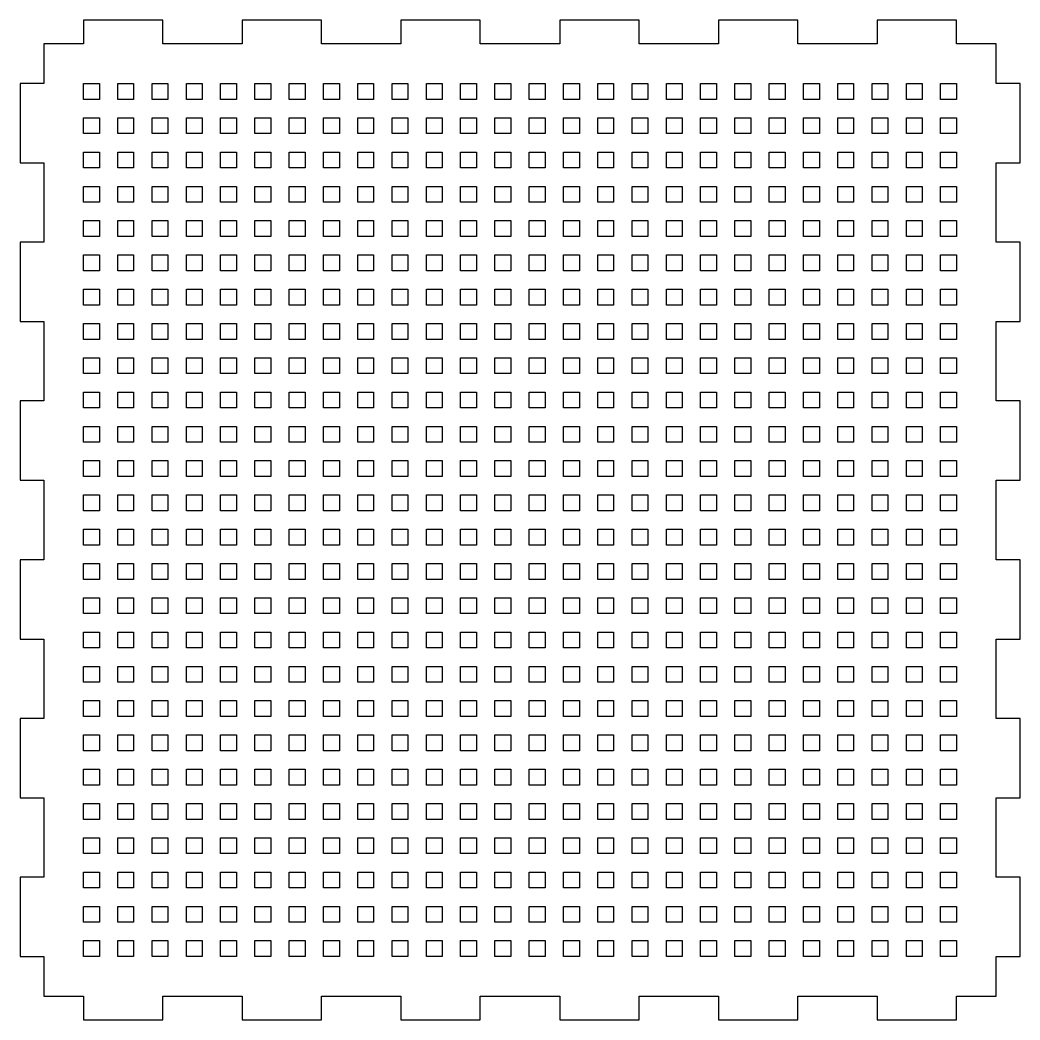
# Model space of a CAD drawing. Header units: millimetres. Extents: x -3 to 123, y -123 to 3.
import ezdxf

# ---------------------------------------------------------------- set-up
doc = ezdxf.new("R2010")
doc.units = ezdxf.units.MM
doc.layers.get('0').update_dxf_attribs({"linetype": 'CONTINUOUS'})

msp = doc.modelspace()

# ---------------------------------------------------------------- linework, layer by layer
for points in [[(65, 0), (55, 0), (55, 3), (45, 3), (45, 0), (35, 0), (35, 3), (25, 3), (25, 0), (15, 0), (15, 3), (5, 3), (5, 0), (0, 0), (0, -5), (-3, -5), (-3, -15), (0, -15), (0, -25), (-3, -25), (-3, -35), (0, -35), (0, -45), (-3, -45), (-3, -55), (0, -55), (0, -65), (-3, -65), (-3, -75), (0, -75), (0, -85), (-3, -85), (-3, -95), (0, -95), (0, -105), (-3, -105), (-3, -115), (0, -115), (0, -120), (5, -120), (5, -123), (15, -123), (15, -120), (25, -120), (25, -123), (35, -123), (35, -120), (45, -120), (45, -123), (55, -123), (55, -120), (65, -120), (65, -123), (75, -123), (75, -120), (85, -120), (85, -123), (95, -123), (95, -120), (105, -120), (105, -123), (115, -123), (115, -120), (120, -120), (120, -115), (123, -115), (123, -105), (120, -105), (120, -95), (123, -95), (123, -85), (120, -85), (120, -75), (123, -75), (123, -65), (120, -65), (120, -55), (123, -55), (123, -45), (120, -45), (120, -35), (123, -35), (123, -25), (120, -25), (120, -15), (123, -15), (123, -5), (120, -5), (120, 0), (115, 0), (115, 3), (105, 3), (105, 0), (95, 0), (95, 3), (85, 3), (85, 0), (75, 0), (75, 3), (65, 3)], [(5, -5), (7, -5), (7, -7), (5, -7)], [(9.32, -5), (11.32, -5), (11.32, -7), (9.32, -7)], [(13.64, -5), (15.64, -5), (15.64, -7), (13.64, -7)], [(17.96, -5), (19.96, -5), (19.96, -7), (17.96, -7)], [(22.28, -5), (24.28, -5), (24.28, -7), (22.28, -7)], [(26.6, -5), (28.6, -5), (28.6, -7), (26.6, -7)], [(30.92, -5), (32.92, -5), (32.92, -7), (30.92, -7)], [(35.24, -5), (37.24, -5), (37.24, -7), (35.24, -7)], [(39.56, -5), (41.56, -5), (41.56, -7), (39.56, -7)], [(43.88, -5), (45.88, -5), (45.88, -7), (43.88, -7)], [(48.2, -5), (50.2, -5), (50.2, -7), (48.2, -7)], [(52.52, -5), (54.52, -5), (54.52, -7), (52.52, -7)], [(56.84, -5), (58.84, -5), (58.84, -7), (56.84, -7)], [(61.16, -5), (63.16, -5), (63.16, -7), (61.16, -7)], [(65.48, -5), (67.48, -5), (67.48, -7), (65.48, -7)], [(69.8, -5), (71.8, -5), (71.8, -7), (69.8, -7)], [(74.12, -5), (76.12, -5), (76.12, -7), (74.12, -7)], [(78.44, -5), (80.44, -5), (80.44, -7), (78.44, -7)], [(82.76, -5), (84.76, -5), (84.76, -7), (82.76, -7)], [(87.08, -5), (89.08, -5), (89.08, -7), (87.08, -7)], [(91.4, -5), (93.4, -5), (93.4, -7), (91.4, -7)], [(95.72, -5), (97.72, -5), (97.72, -7), (95.72, -7)], [(100.04, -5), (102.04, -5), (102.04, -7), (100.04, -7)], [(104.36, -5), (106.36, -5), (106.36, -7), (104.36, -7)], [(108.68, -5), (110.68, -5), (110.68, -7), (108.68, -7)], [(113, -5), (115, -5), (115, -7), (113, -7)], [(5, -9.32), (7, -9.32), (7, -11.32), (5, -11.32)], [(9.32, -9.32), (11.32, -9.32), (11.32, -11.32), (9.32, -11.32)], [(13.64, -9.32), (15.64, -9.32), (15.64, -11.32), (13.64, -11.32)], [(17.96, -9.32), (19.96, -9.32), (19.96, -11.32), (17.96, -11.32)], [(22.28, -9.32), (24.28, -9.32), (24.28, -11.32), (22.28, -11.32)], [(26.6, -9.32), (28.6, -9.32), (28.6, -11.32), (26.6, -11.32)], [(30.92, -9.32), (32.92, -9.32), (32.92, -11.32), (30.92, -11.32)], [(35.24, -9.32), (37.24, -9.32), (37.24, -11.32), (35.24, -11.32)], [(39.56, -9.32), (41.56, -9.32), (41.56, -11.32), (39.56, -11.32)], [(43.88, -9.32), (45.88, -9.32), (45.88, -11.32), (43.88, -11.32)], [(48.2, -9.32), (50.2, -9.32), (50.2, -11.32), (48.2, -11.32)], [(52.52, -9.32), (54.52, -9.32), (54.52, -11.32), (52.52, -11.32)], [(56.84, -9.32), (58.84, -9.32), (58.84, -11.32), (56.84, -11.32)], [(61.16, -9.32), (63.16, -9.32), (63.16, -11.32), (61.16, -11.32)], [(65.48, -9.32), (67.48, -9.32), (67.48, -11.32), (65.48, -11.32)], [(69.8, -9.32), (71.8, -9.32), (71.8, -11.32), (69.8, -11.32)], [(74.12, -9.32), (76.12, -9.32), (76.12, -11.32), (74.12, -11.32)], [(78.44, -9.32), (80.44, -9.32), (80.44, -11.32), (78.44, -11.32)], [(82.76, -9.32), (84.76, -9.32), (84.76, -11.32), (82.76, -11.32)], [(87.08, -9.32), (89.08, -9.32), (89.08, -11.32), (87.08, -11.32)], [(91.4, -9.32), (93.4, -9.32), (93.4, -11.32), (91.4, -11.32)], [(95.72, -9.32), (97.72, -9.32), (97.72, -11.32), (95.72, -11.32)], [(100.04, -9.32), (102.04, -9.32), (102.04, -11.32), (100.04, -11.32)], [(104.36, -9.32), (106.36, -9.32), (106.36, -11.32), (104.36, -11.32)], [(108.68, -9.32), (110.68, -9.32), (110.68, -11.32), (108.68, -11.32)], [(113, -9.32), (115, -9.32), (115, -11.32), (113, -11.32)], [(5, -13.64), (7, -13.64), (7, -15.64), (5, -15.64)], [(9.32, -13.64), (11.32, -13.64), (11.32, -15.64), (9.32, -15.64)], [(13.64, -13.64), (15.64, -13.64), (15.64, -15.64), (13.64, -15.64)], [(17.96, -13.64), (19.96, -13.64), (19.96, -15.64), (17.96, -15.64)], [(22.28, -13.64), (24.28, -13.64), (24.28, -15.64), (22.28, -15.64)], [(26.6, -13.64), (28.6, -13.64), (28.6, -15.64), (26.6, -15.64)], [(30.92, -13.64), (32.92, -13.64), (32.92, -15.64), (30.92, -15.64)], [(35.24, -13.64), (37.24, -13.64), (37.24, -15.64), (35.24, -15.64)], [(39.56, -13.64), (41.56, -13.64), (41.56, -15.64), (39.56, -15.64)], [(43.88, -13.64), (45.88, -13.64), (45.88, -15.64), (43.88, -15.64)], [(48.2, -13.64), (50.2, -13.64), (50.2, -15.64), (48.2, -15.64)], [(52.52, -13.64), (54.52, -13.64), (54.52, -15.64), (52.52, -15.64)], [(56.84, -13.64), (58.84, -13.64), (58.84, -15.64), (56.84, -15.64)], [(61.16, -13.64), (63.16, -13.64), (63.16, -15.64), (61.16, -15.64)], [(65.48, -13.64), (67.48, -13.64), (67.48, -15.64), (65.48, -15.64)], [(69.8, -13.64), (71.8, -13.64), (71.8, -15.64), (69.8, -15.64)], [(74.12, -13.64), (76.12, -13.64), (76.12, -15.64), (74.12, -15.64)], [(78.44, -13.64), (80.44, -13.64), (80.44, -15.64), (78.44, -15.64)], [(82.76, -13.64), (84.76, -13.64), (84.76, -15.64), (82.76, -15.64)], [(87.08, -13.64), (89.08, -13.64), (89.08, -15.64), (87.08, -15.64)], [(91.4, -13.64), (93.4, -13.64), (93.4, -15.64), (91.4, -15.64)], [(95.72, -13.64), (97.72, -13.64), (97.72, -15.64), (95.72, -15.64)], [(100.04, -13.64), (102.04, -13.64), (102.04, -15.64), (100.04, -15.64)], [(104.36, -13.64), (106.36, -13.64), (106.36, -15.64), (104.36, -15.64)], [(108.68, -13.64), (110.68, -13.64), (110.68, -15.64), (108.68, -15.64)], [(113, -13.64), (115, -13.64), (115, -15.64), (113, -15.64)], [(5, -17.96), (7, -17.96), (7, -19.96), (5, -19.96)], [(9.32, -17.96), (11.32, -17.96), (11.32, -19.96), (9.32, -19.96)], [(13.64, -17.96), (15.64, -17.96), (15.64, -19.96), (13.64, -19.96)], [(17.96, -17.96), (19.96, -17.96), (19.96, -19.96), (17.96, -19.96)], [(22.28, -17.96), (24.28, -17.96), (24.28, -19.96), (22.28, -19.96)], [(26.6, -17.96), (28.6, -17.96), (28.6, -19.96), (26.6, -19.96)], [(30.92, -17.96), (32.92, -17.96), (32.92, -19.96), (30.92, -19.96)], [(35.24, -17.96), (37.24, -17.96), (37.24, -19.96), (35.24, -19.96)], [(39.56, -17.96), (41.56, -17.96), (41.56, -19.96), (39.56, -19.96)], [(43.88, -17.96), (45.88, -17.96), (45.88, -19.96), (43.88, -19.96)], [(48.2, -17.96), (50.2, -17.96), (50.2, -19.96), (48.2, -19.96)], [(52.52, -17.96), (54.52, -17.96), (54.52, -19.96), (52.52, -19.96)], [(56.84, -17.96), (58.84, -17.96), (58.84, -19.96), (56.84, -19.96)], [(61.16, -17.96), (63.16, -17.96), (63.16, -19.96), (61.16, -19.96)], [(65.48, -17.96), (67.48, -17.96), (67.48, -19.96), (65.48, -19.96)], [(69.8, -17.96), (71.8, -17.96), (71.8, -19.96), (69.8, -19.96)], [(74.12, -17.96), (76.12, -17.96), (76.12, -19.96), (74.12, -19.96)], [(78.44, -17.96), (80.44, -17.96), (80.44, -19.96), (78.44, -19.96)], [(82.76, -17.96), (84.76, -17.96), (84.76, -19.96), (82.76, -19.96)], [(87.08, -17.96), (89.08, -17.96), (89.08, -19.96), (87.08, -19.96)], [(91.4, -17.96), (93.4, -17.96), (93.4, -19.96), (91.4, -19.96)], [(95.72, -17.96), (97.72, -17.96), (97.72, -19.96), (95.72, -19.96)], [(100.04, -17.96), (102.04, -17.96), (102.04, -19.96), (100.04, -19.96)], [(104.36, -17.96), (106.36, -17.96), (106.36, -19.96), (104.36, -19.96)], [(108.68, -17.96), (110.68, -17.96), (110.68, -19.96), (108.68, -19.96)], [(113, -17.96), (115, -17.96), (115, -19.96), (113, -19.96)], [(5, -22.28), (7, -22.28), (7, -24.28), (5, -24.28)], [(9.32, -22.28), (11.32, -22.28), (11.32, -24.28), (9.32, -24.28)], [(13.64, -22.28), (15.64, -22.28), (15.64, -24.28), (13.64, -24.28)], [(17.96, -22.28), (19.96, -22.28), (19.96, -24.28), (17.96, -24.28)], [(22.28, -22.28), (24.28, -22.28), (24.28, -24.28), (22.28, -24.28)], [(26.6, -22.28), (28.6, -22.28), (28.6, -24.28), (26.6, -24.28)], [(30.92, -22.28), (32.92, -22.28), (32.92, -24.28), (30.92, -24.28)], [(35.24, -22.28), (37.24, -22.28), (37.24, -24.28), (35.24, -24.28)], [(39.56, -22.28), (41.56, -22.28), (41.56, -24.28), (39.56, -24.28)], [(43.88, -22.28), (45.88, -22.28), (45.88, -24.28), (43.88, -24.28)], [(48.2, -22.28), (50.2, -22.28), (50.2, -24.28), (48.2, -24.28)], [(52.52, -22.28), (54.52, -22.28), (54.52, -24.28), (52.52, -24.28)], [(56.84, -22.28), (58.84, -22.28), (58.84, -24.28), (56.84, -24.28)], [(61.16, -22.28), (63.16, -22.28), (63.16, -24.28), (61.16, -24.28)], [(65.48, -22.28), (67.48, -22.28), (67.48, -24.28), (65.48, -24.28)], [(69.8, -22.28), (71.8, -22.28), (71.8, -24.28), (69.8, -24.28)], [(74.12, -22.28), (76.12, -22.28), (76.12, -24.28), (74.12, -24.28)], [(78.44, -22.28), (80.44, -22.28), (80.44, -24.28), (78.44, -24.28)], [(82.76, -22.28), (84.76, -22.28), (84.76, -24.28), (82.76, -24.28)], [(87.08, -22.28), (89.08, -22.28), (89.08, -24.28), (87.08, -24.28)], [(91.4, -22.28), (93.4, -22.28), (93.4, -24.28), (91.4, -24.28)], [(95.72, -22.28), (97.72, -22.28), (97.72, -24.28), (95.72, -24.28)], [(100.04, -22.28), (102.04, -22.28), (102.04, -24.28), (100.04, -24.28)], [(104.36, -22.28), (106.36, -22.28), (106.36, -24.28), (104.36, -24.28)], [(108.68, -22.28), (110.68, -22.28), (110.68, -24.28), (108.68, -24.28)], [(113, -22.28), (115, -22.28), (115, -24.28), (113, -24.28)], [(5, -26.6), (7, -26.6), (7, -28.6), (5, -28.6)], [(9.32, -26.6), (11.32, -26.6), (11.32, -28.6), (9.32, -28.6)], [(13.64, -26.6), (15.64, -26.6), (15.64, -28.6), (13.64, -28.6)], [(17.96, -26.6), (19.96, -26.6), (19.96, -28.6), (17.96, -28.6)], [(22.28, -26.6), (24.28, -26.6), (24.28, -28.6), (22.28, -28.6)], [(26.6, -26.6), (28.6, -26.6), (28.6, -28.6), (26.6, -28.6)], [(30.92, -26.6), (32.92, -26.6), (32.92, -28.6), (30.92, -28.6)], [(35.24, -26.6), (37.24, -26.6), (37.24, -28.6), (35.24, -28.6)], [(39.56, -26.6), (41.56, -26.6), (41.56, -28.6), (39.56, -28.6)], [(43.88, -26.6), (45.88, -26.6), (45.88, -28.6), (43.88, -28.6)], [(48.2, -26.6), (50.2, -26.6), (50.2, -28.6), (48.2, -28.6)], [(52.52, -26.6), (54.52, -26.6), (54.52, -28.6), (52.52, -28.6)], [(56.84, -26.6), (58.84, -26.6), (58.84, -28.6), (56.84, -28.6)], [(61.16, -26.6), (63.16, -26.6), (63.16, -28.6), (61.16, -28.6)], [(65.48, -26.6), (67.48, -26.6), (67.48, -28.6), (65.48, -28.6)], [(69.8, -26.6), (71.8, -26.6), (71.8, -28.6), (69.8, -28.6)], [(74.12, -26.6), (76.12, -26.6), (76.12, -28.6), (74.12, -28.6)], [(78.44, -26.6), (80.44, -26.6), (80.44, -28.6), (78.44, -28.6)], [(82.76, -26.6), (84.76, -26.6), (84.76, -28.6), (82.76, -28.6)], [(87.08, -26.6), (89.08, -26.6), (89.08, -28.6), (87.08, -28.6)], [(91.4, -26.6), (93.4, -26.6), (93.4, -28.6), (91.4, -28.6)], [(95.72, -26.6), (97.72, -26.6), (97.72, -28.6), (95.72, -28.6)], [(100.04, -26.6), (102.04, -26.6), (102.04, -28.6), (100.04, -28.6)], [(104.36, -26.6), (106.36, -26.6), (106.36, -28.6), (104.36, -28.6)], [(108.68, -26.6), (110.68, -26.6), (110.68, -28.6), (108.68, -28.6)], [(113, -26.6), (115, -26.6), (115, -28.6), (113, -28.6)], [(5, -30.92), (7, -30.92), (7, -32.92), (5, -32.92)], [(9.32, -30.92), (11.32, -30.92), (11.32, -32.92), (9.32, -32.92)], [(13.64, -30.92), (15.64, -30.92), (15.64, -32.92), (13.64, -32.92)], [(17.96, -30.92), (19.96, -30.92), (19.96, -32.92), (17.96, -32.92)], [(22.28, -30.92), (24.28, -30.92), (24.28, -32.92), (22.28, -32.92)], [(26.6, -30.92), (28.6, -30.92), (28.6, -32.92), (26.6, -32.92)], [(30.92, -30.92), (32.92, -30.92), (32.92, -32.92), (30.92, -32.92)], [(35.24, -30.92), (37.24, -30.92), (37.24, -32.92), (35.24, -32.92)], [(39.56, -30.92), (41.56, -30.92), (41.56, -32.92), (39.56, -32.92)], [(43.88, -30.92), (45.88, -30.92), (45.88, -32.92), (43.88, -32.92)], [(48.2, -30.92), (50.2, -30.92), (50.2, -32.92), (48.2, -32.92)], [(52.52, -30.92), (54.52, -30.92), (54.52, -32.92), (52.52, -32.92)], [(56.84, -30.92), (58.84, -30.92), (58.84, -32.92), (56.84, -32.92)], [(61.16, -30.92), (63.16, -30.92), (63.16, -32.92), (61.16, -32.92)], [(65.48, -30.92), (67.48, -30.92), (67.48, -32.92), (65.48, -32.92)], [(69.8, -30.92), (71.8, -30.92), (71.8, -32.92), (69.8, -32.92)], [(74.12, -30.92), (76.12, -30.92), (76.12, -32.92), (74.12, -32.92)], [(78.44, -30.92), (80.44, -30.92), (80.44, -32.92), (78.44, -32.92)], [(82.76, -30.92), (84.76, -30.92), (84.76, -32.92), (82.76, -32.92)], [(87.08, -30.92), (89.08, -30.92), (89.08, -32.92), (87.08, -32.92)], [(91.4, -30.92), (93.4, -30.92), (93.4, -32.92), (91.4, -32.92)], [(95.72, -30.92), (97.72, -30.92), (97.72, -32.92), (95.72, -32.92)], [(100.04, -30.92), (102.04, -30.92), (102.04, -32.92), (100.04, -32.92)], [(104.36, -30.92), (106.36, -30.92), (106.36, -32.92), (104.36, -32.92)], [(108.68, -30.92), (110.68, -30.92), (110.68, -32.92), (108.68, -32.92)], [(113, -30.92), (115, -30.92), (115, -32.92), (113, -32.92)], [(5, -35.24), (7, -35.24), (7, -37.24), (5, -37.24)], [(9.32, -35.24), (11.32, -35.24), (11.32, -37.24), (9.32, -37.24)], [(13.64, -35.24), (15.64, -35.24), (15.64, -37.24), (13.64, -37.24)], [(17.96, -35.24), (19.96, -35.24), (19.96, -37.24), (17.96, -37.24)], [(22.28, -35.24), (24.28, -35.24), (24.28, -37.24), (22.28, -37.24)], [(26.6, -35.24), (28.6, -35.24), (28.6, -37.24), (26.6, -37.24)], [(30.92, -35.24), (32.92, -35.24), (32.92, -37.24), (30.92, -37.24)], [(35.24, -35.24), (37.24, -35.24), (37.24, -37.24), (35.24, -37.24)], [(39.56, -35.24), (41.56, -35.24), (41.56, -37.24), (39.56, -37.24)], [(43.88, -35.24), (45.88, -35.24), (45.88, -37.24), (43.88, -37.24)], [(48.2, -35.24), (50.2, -35.24), (50.2, -37.24), (48.2, -37.24)], [(52.52, -35.24), (54.52, -35.24), (54.52, -37.24), (52.52, -37.24)], [(56.84, -35.24), (58.84, -35.24), (58.84, -37.24), (56.84, -37.24)], [(61.16, -35.24), (63.16, -35.24), (63.16, -37.24), (61.16, -37.24)], [(65.48, -35.24), (67.48, -35.24), (67.48, -37.24), (65.48, -37.24)], [(69.8, -35.24), (71.8, -35.24), (71.8, -37.24), (69.8, -37.24)], [(74.12, -35.24), (76.12, -35.24), (76.12, -37.24), (74.12, -37.24)], [(78.44, -35.24), (80.44, -35.24), (80.44, -37.24), (78.44, -37.24)], [(82.76, -35.24), (84.76, -35.24), (84.76, -37.24), (82.76, -37.24)], [(87.08, -35.24), (89.08, -35.24), (89.08, -37.24), (87.08, -37.24)], [(91.4, -35.24), (93.4, -35.24), (93.4, -37.24), (91.4, -37.24)], [(95.72, -35.24), (97.72, -35.24), (97.72, -37.24), (95.72, -37.24)], [(100.04, -35.24), (102.04, -35.24), (102.04, -37.24), (100.04, -37.24)], [(104.36, -35.24), (106.36, -35.24), (106.36, -37.24), (104.36, -37.24)], [(108.68, -35.24), (110.68, -35.24), (110.68, -37.24), (108.68, -37.24)], [(113, -35.24), (115, -35.24), (115, -37.24), (113, -37.24)], [(5, -39.56), (7, -39.56), (7, -41.56), (5, -41.56)], [(9.32, -39.56), (11.32, -39.56), (11.32, -41.56), (9.32, -41.56)], [(13.64, -39.56), (15.64, -39.56), (15.64, -41.56), (13.64, -41.56)], [(17.96, -39.56), (19.96, -39.56), (19.96, -41.56), (17.96, -41.56)], [(22.28, -39.56), (24.28, -39.56), (24.28, -41.56), (22.28, -41.56)], [(26.6, -39.56), (28.6, -39.56), (28.6, -41.56), (26.6, -41.56)], [(30.92, -39.56), (32.92, -39.56), (32.92, -41.56), (30.92, -41.56)], [(35.24, -39.56), (37.24, -39.56), (37.24, -41.56), (35.24, -41.56)], [(39.56, -39.56), (41.56, -39.56), (41.56, -41.56), (39.56, -41.56)], [(43.88, -39.56), (45.88, -39.56), (45.88, -41.56), (43.88, -41.56)], [(48.2, -39.56), (50.2, -39.56), (50.2, -41.56), (48.2, -41.56)], [(52.52, -39.56), (54.52, -39.56), (54.52, -41.56), (52.52, -41.56)], [(56.84, -39.56), (58.84, -39.56), (58.84, -41.56), (56.84, -41.56)], [(61.16, -39.56), (63.16, -39.56), (63.16, -41.56), (61.16, -41.56)], [(65.48, -39.56), (67.48, -39.56), (67.48, -41.56), (65.48, -41.56)], [(69.8, -39.56), (71.8, -39.56), (71.8, -41.56), (69.8, -41.56)], [(74.12, -39.56), (76.12, -39.56), (76.12, -41.56), (74.12, -41.56)], [(78.44, -39.56), (80.44, -39.56), (80.44, -41.56), (78.44, -41.56)], [(82.76, -39.56), (84.76, -39.56), (84.76, -41.56), (82.76, -41.56)], [(87.08, -39.56), (89.08, -39.56), (89.08, -41.56), (87.08, -41.56)], [(91.4, -39.56), (93.4, -39.56), (93.4, -41.56), (91.4, -41.56)], [(95.72, -39.56), (97.72, -39.56), (97.72, -41.56), (95.72, -41.56)], [(100.04, -39.56), (102.04, -39.56), (102.04, -41.56), (100.04, -41.56)], [(104.36, -39.56), (106.36, -39.56), (106.36, -41.56), (104.36, -41.56)], [(108.68, -39.56), (110.68, -39.56), (110.68, -41.56), (108.68, -41.56)], [(113, -39.56), (115, -39.56), (115, -41.56), (113, -41.56)], [(5, -43.88), (7, -43.88), (7, -45.88), (5, -45.88)], [(9.32, -43.88), (11.32, -43.88), (11.32, -45.88), (9.32, -45.88)], [(13.64, -43.88), (15.64, -43.88), (15.64, -45.88), (13.64, -45.88)], [(17.96, -43.88), (19.96, -43.88), (19.96, -45.88), (17.96, -45.88)], [(22.28, -43.88), (24.28, -43.88), (24.28, -45.88), (22.28, -45.88)], [(26.6, -43.88), (28.6, -43.88), (28.6, -45.88), (26.6, -45.88)], [(30.92, -43.88), (32.92, -43.88), (32.92, -45.88), (30.92, -45.88)], [(35.24, -43.88), (37.24, -43.88), (37.24, -45.88), (35.24, -45.88)], [(39.56, -43.88), (41.56, -43.88), (41.56, -45.88), (39.56, -45.88)], [(43.88, -43.88), (45.88, -43.88), (45.88, -45.88), (43.88, -45.88)], [(48.2, -43.88), (50.2, -43.88), (50.2, -45.88), (48.2, -45.88)], [(52.52, -43.88), (54.52, -43.88), (54.52, -45.88), (52.52, -45.88)], [(56.84, -43.88), (58.84, -43.88), (58.84, -45.88), (56.84, -45.88)], [(61.16, -43.88), (63.16, -43.88), (63.16, -45.88), (61.16, -45.88)], [(65.48, -43.88), (67.48, -43.88), (67.48, -45.88), (65.48, -45.88)], [(69.8, -43.88), (71.8, -43.88), (71.8, -45.88), (69.8, -45.88)], [(74.12, -43.88), (76.12, -43.88), (76.12, -45.88), (74.12, -45.88)], [(78.44, -43.88), (80.44, -43.88), (80.44, -45.88), (78.44, -45.88)], [(82.76, -43.88), (84.76, -43.88), (84.76, -45.88), (82.76, -45.88)], [(87.08, -43.88), (89.08, -43.88), (89.08, -45.88), (87.08, -45.88)], [(91.4, -43.88), (93.4, -43.88), (93.4, -45.88), (91.4, -45.88)], [(95.72, -43.88), (97.72, -43.88), (97.72, -45.88), (95.72, -45.88)], [(100.04, -43.88), (102.04, -43.88), (102.04, -45.88), (100.04, -45.88)], [(104.36, -43.88), (106.36, -43.88), (106.36, -45.88), (104.36, -45.88)], [(108.68, -43.88), (110.68, -43.88), (110.68, -45.88), (108.68, -45.88)], [(113, -43.88), (115, -43.88), (115, -45.88), (113, -45.88)], [(5, -48.2), (7, -48.2), (7, -50.2), (5, -50.2)], [(9.32, -48.2), (11.32, -48.2), (11.32, -50.2), (9.32, -50.2)], [(13.64, -48.2), (15.64, -48.2), (15.64, -50.2), (13.64, -50.2)], [(17.96, -48.2), (19.96, -48.2), (19.96, -50.2), (17.96, -50.2)], [(22.28, -48.2), (24.28, -48.2), (24.28, -50.2), (22.28, -50.2)], [(26.6, -48.2), (28.6, -48.2), (28.6, -50.2), (26.6, -50.2)], [(30.92, -48.2), (32.92, -48.2), (32.92, -50.2), (30.92, -50.2)], [(35.24, -48.2), (37.24, -48.2), (37.24, -50.2), (35.24, -50.2)], [(39.56, -48.2), (41.56, -48.2), (41.56, -50.2), (39.56, -50.2)], [(43.88, -48.2), (45.88, -48.2), (45.88, -50.2), (43.88, -50.2)], [(48.2, -48.2), (50.2, -48.2), (50.2, -50.2), (48.2, -50.2)], [(52.52, -48.2), (54.52, -48.2), (54.52, -50.2), (52.52, -50.2)], [(56.84, -48.2), (58.84, -48.2), (58.84, -50.2), (56.84, -50.2)], [(61.16, -48.2), (63.16, -48.2), (63.16, -50.2), (61.16, -50.2)], [(65.48, -48.2), (67.48, -48.2), (67.48, -50.2), (65.48, -50.2)], [(69.8, -48.2), (71.8, -48.2), (71.8, -50.2), (69.8, -50.2)], [(74.12, -48.2), (76.12, -48.2), (76.12, -50.2), (74.12, -50.2)], [(78.44, -48.2), (80.44, -48.2), (80.44, -50.2), (78.44, -50.2)], [(82.76, -48.2), (84.76, -48.2), (84.76, -50.2), (82.76, -50.2)], [(87.08, -48.2), (89.08, -48.2), (89.08, -50.2), (87.08, -50.2)], [(91.4, -48.2), (93.4, -48.2), (93.4, -50.2), (91.4, -50.2)], [(95.72, -48.2), (97.72, -48.2), (97.72, -50.2), (95.72, -50.2)], [(100.04, -48.2), (102.04, -48.2), (102.04, -50.2), (100.04, -50.2)], [(104.36, -48.2), (106.36, -48.2), (106.36, -50.2), (104.36, -50.2)], [(108.68, -48.2), (110.68, -48.2), (110.68, -50.2), (108.68, -50.2)], [(113, -48.2), (115, -48.2), (115, -50.2), (113, -50.2)], [(5, -52.52), (7, -52.52), (7, -54.52), (5, -54.52)], [(9.32, -52.52), (11.32, -52.52), (11.32, -54.52), (9.32, -54.52)], [(13.64, -52.52), (15.64, -52.52), (15.64, -54.52), (13.64, -54.52)], [(17.96, -52.52), (19.96, -52.52), (19.96, -54.52), (17.96, -54.52)], [(22.28, -52.52), (24.28, -52.52), (24.28, -54.52), (22.28, -54.52)], [(26.6, -52.52), (28.6, -52.52), (28.6, -54.52), (26.6, -54.52)], [(30.92, -52.52), (32.92, -52.52), (32.92, -54.52), (30.92, -54.52)], [(35.24, -52.52), (37.24, -52.52), (37.24, -54.52), (35.24, -54.52)], [(39.56, -52.52), (41.56, -52.52), (41.56, -54.52), (39.56, -54.52)], [(43.88, -52.52), (45.88, -52.52), (45.88, -54.52), (43.88, -54.52)], [(48.2, -52.52), (50.2, -52.52), (50.2, -54.52), (48.2, -54.52)], [(52.52, -52.52), (54.52, -52.52), (54.52, -54.52), (52.52, -54.52)], [(56.84, -52.52), (58.84, -52.52), (58.84, -54.52), (56.84, -54.52)], [(61.16, -52.52), (63.16, -52.52), (63.16, -54.52), (61.16, -54.52)], [(65.48, -52.52), (67.48, -52.52), (67.48, -54.52), (65.48, -54.52)], [(69.8, -52.52), (71.8, -52.52), (71.8, -54.52), (69.8, -54.52)], [(74.12, -52.52), (76.12, -52.52), (76.12, -54.52), (74.12, -54.52)], [(78.44, -52.52), (80.44, -52.52), (80.44, -54.52), (78.44, -54.52)], [(82.76, -52.52), (84.76, -52.52), (84.76, -54.52), (82.76, -54.52)], [(87.08, -52.52), (89.08, -52.52), (89.08, -54.52), (87.08, -54.52)], [(91.4, -52.52), (93.4, -52.52), (93.4, -54.52), (91.4, -54.52)], [(95.72, -52.52), (97.72, -52.52), (97.72, -54.52), (95.72, -54.52)], [(100.04, -52.52), (102.04, -52.52), (102.04, -54.52), (100.04, -54.52)], [(104.36, -52.52), (106.36, -52.52), (106.36, -54.52), (104.36, -54.52)], [(108.68, -52.52), (110.68, -52.52), (110.68, -54.52), (108.68, -54.52)], [(113, -52.52), (115, -52.52), (115, -54.52), (113, -54.52)], [(5, -56.84), (7, -56.84), (7, -58.84), (5, -58.84)], [(9.32, -56.84), (11.32, -56.84), (11.32, -58.84), (9.32, -58.84)], [(13.64, -56.84), (15.64, -56.84), (15.64, -58.84), (13.64, -58.84)], [(17.96, -56.84), (19.96, -56.84), (19.96, -58.84), (17.96, -58.84)], [(22.28, -56.84), (24.28, -56.84), (24.28, -58.84), (22.28, -58.84)], [(26.6, -56.84), (28.6, -56.84), (28.6, -58.84), (26.6, -58.84)], [(30.92, -56.84), (32.92, -56.84), (32.92, -58.84), (30.92, -58.84)], [(35.24, -56.84), (37.24, -56.84), (37.24, -58.84), (35.24, -58.84)], [(39.56, -56.84), (41.56, -56.84), (41.56, -58.84), (39.56, -58.84)], [(43.88, -56.84), (45.88, -56.84), (45.88, -58.84), (43.88, -58.84)], [(48.2, -56.84), (50.2, -56.84), (50.2, -58.84), (48.2, -58.84)], [(52.52, -56.84), (54.52, -56.84), (54.52, -58.84), (52.52, -58.84)], [(56.84, -56.84), (58.84, -56.84), (58.84, -58.84), (56.84, -58.84)], [(61.16, -56.84), (63.16, -56.84), (63.16, -58.84), (61.16, -58.84)], [(65.48, -56.84), (67.48, -56.84), (67.48, -58.84), (65.48, -58.84)], [(69.8, -56.84), (71.8, -56.84), (71.8, -58.84), (69.8, -58.84)], [(74.12, -56.84), (76.12, -56.84), (76.12, -58.84), (74.12, -58.84)], [(78.44, -56.84), (80.44, -56.84), (80.44, -58.84), (78.44, -58.84)], [(82.76, -56.84), (84.76, -56.84), (84.76, -58.84), (82.76, -58.84)], [(87.08, -56.84), (89.08, -56.84), (89.08, -58.84), (87.08, -58.84)], [(91.4, -56.84), (93.4, -56.84), (93.4, -58.84), (91.4, -58.84)], [(95.72, -56.84), (97.72, -56.84), (97.72, -58.84), (95.72, -58.84)], [(100.04, -56.84), (102.04, -56.84), (102.04, -58.84), (100.04, -58.84)], [(104.36, -56.84), (106.36, -56.84), (106.36, -58.84), (104.36, -58.84)], [(108.68, -56.84), (110.68, -56.84), (110.68, -58.84), (108.68, -58.84)], [(113, -56.84), (115, -56.84), (115, -58.84), (113, -58.84)], [(5, -61.16), (7, -61.16), (7, -63.16), (5, -63.16)], [(9.32, -61.16), (11.32, -61.16), (11.32, -63.16), (9.32, -63.16)], [(13.64, -61.16), (15.64, -61.16), (15.64, -63.16), (13.64, -63.16)], [(17.96, -61.16), (19.96, -61.16), (19.96, -63.16), (17.96, -63.16)], [(22.28, -61.16), (24.28, -61.16), (24.28, -63.16), (22.28, -63.16)], [(26.6, -61.16), (28.6, -61.16), (28.6, -63.16), (26.6, -63.16)], [(30.92, -61.16), (32.92, -61.16), (32.92, -63.16), (30.92, -63.16)], [(35.24, -61.16), (37.24, -61.16), (37.24, -63.16), (35.24, -63.16)], [(39.56, -61.16), (41.56, -61.16), (41.56, -63.16), (39.56, -63.16)], [(43.88, -61.16), (45.88, -61.16), (45.88, -63.16), (43.88, -63.16)], [(48.2, -61.16), (50.2, -61.16), (50.2, -63.16), (48.2, -63.16)], [(52.52, -61.16), (54.52, -61.16), (54.52, -63.16), (52.52, -63.16)], [(56.84, -61.16), (58.84, -61.16), (58.84, -63.16), (56.84, -63.16)], [(61.16, -61.16), (63.16, -61.16), (63.16, -63.16), (61.16, -63.16)], [(65.48, -61.16), (67.48, -61.16), (67.48, -63.16), (65.48, -63.16)], [(69.8, -61.16), (71.8, -61.16), (71.8, -63.16), (69.8, -63.16)], [(74.12, -61.16), (76.12, -61.16), (76.12, -63.16), (74.12, -63.16)], [(78.44, -61.16), (80.44, -61.16), (80.44, -63.16), (78.44, -63.16)], [(82.76, -61.16), (84.76, -61.16), (84.76, -63.16), (82.76, -63.16)], [(87.08, -61.16), (89.08, -61.16), (89.08, -63.16), (87.08, -63.16)], [(91.4, -61.16), (93.4, -61.16), (93.4, -63.16), (91.4, -63.16)], [(95.72, -61.16), (97.72, -61.16), (97.72, -63.16), (95.72, -63.16)], [(100.04, -61.16), (102.04, -61.16), (102.04, -63.16), (100.04, -63.16)], [(104.36, -61.16), (106.36, -61.16), (106.36, -63.16), (104.36, -63.16)], [(108.68, -61.16), (110.68, -61.16), (110.68, -63.16), (108.68, -63.16)], [(113, -61.16), (115, -61.16), (115, -63.16), (113, -63.16)], [(5, -65.48), (7, -65.48), (7, -67.48), (5, -67.48)], [(9.32, -65.48), (11.32, -65.48), (11.32, -67.48), (9.32, -67.48)], [(13.64, -65.48), (15.64, -65.48), (15.64, -67.48), (13.64, -67.48)], [(17.96, -65.48), (19.96, -65.48), (19.96, -67.48), (17.96, -67.48)], [(22.28, -65.48), (24.28, -65.48), (24.28, -67.48), (22.28, -67.48)], [(26.6, -65.48), (28.6, -65.48), (28.6, -67.48), (26.6, -67.48)], [(30.92, -65.48), (32.92, -65.48), (32.92, -67.48), (30.92, -67.48)], [(35.24, -65.48), (37.24, -65.48), (37.24, -67.48), (35.24, -67.48)], [(39.56, -65.48), (41.56, -65.48), (41.56, -67.48), (39.56, -67.48)], [(43.88, -65.48), (45.88, -65.48), (45.88, -67.48), (43.88, -67.48)], [(48.2, -65.48), (50.2, -65.48), (50.2, -67.48), (48.2, -67.48)], [(52.52, -65.48), (54.52, -65.48), (54.52, -67.48), (52.52, -67.48)], [(56.84, -65.48), (58.84, -65.48), (58.84, -67.48), (56.84, -67.48)], [(61.16, -65.48), (63.16, -65.48), (63.16, -67.48), (61.16, -67.48)], [(65.48, -65.48), (67.48, -65.48), (67.48, -67.48), (65.48, -67.48)], [(69.8, -65.48), (71.8, -65.48), (71.8, -67.48), (69.8, -67.48)], [(74.12, -65.48), (76.12, -65.48), (76.12, -67.48), (74.12, -67.48)], [(78.44, -65.48), (80.44, -65.48), (80.44, -67.48), (78.44, -67.48)], [(82.76, -65.48), (84.76, -65.48), (84.76, -67.48), (82.76, -67.48)], [(87.08, -65.48), (89.08, -65.48), (89.08, -67.48), (87.08, -67.48)], [(91.4, -65.48), (93.4, -65.48), (93.4, -67.48), (91.4, -67.48)], [(95.72, -65.48), (97.72, -65.48), (97.72, -67.48), (95.72, -67.48)], [(100.04, -65.48), (102.04, -65.48), (102.04, -67.48), (100.04, -67.48)], [(104.36, -65.48), (106.36, -65.48), (106.36, -67.48), (104.36, -67.48)], [(108.68, -65.48), (110.68, -65.48), (110.68, -67.48), (108.68, -67.48)], [(113, -65.48), (115, -65.48), (115, -67.48), (113, -67.48)], [(5, -69.8), (7, -69.8), (7, -71.8), (5, -71.8)], [(9.32, -69.8), (11.32, -69.8), (11.32, -71.8), (9.32, -71.8)], [(13.64, -69.8), (15.64, -69.8), (15.64, -71.8), (13.64, -71.8)], [(17.96, -69.8), (19.96, -69.8), (19.96, -71.8), (17.96, -71.8)], [(22.28, -69.8), (24.28, -69.8), (24.28, -71.8), (22.28, -71.8)], [(26.6, -69.8), (28.6, -69.8), (28.6, -71.8), (26.6, -71.8)], [(30.92, -69.8), (32.92, -69.8), (32.92, -71.8), (30.92, -71.8)], [(35.24, -69.8), (37.24, -69.8), (37.24, -71.8), (35.24, -71.8)], [(39.56, -69.8), (41.56, -69.8), (41.56, -71.8), (39.56, -71.8)], [(43.88, -69.8), (45.88, -69.8), (45.88, -71.8), (43.88, -71.8)], [(48.2, -69.8), (50.2, -69.8), (50.2, -71.8), (48.2, -71.8)], [(52.52, -69.8), (54.52, -69.8), (54.52, -71.8), (52.52, -71.8)], [(56.84, -69.8), (58.84, -69.8), (58.84, -71.8), (56.84, -71.8)], [(61.16, -69.8), (63.16, -69.8), (63.16, -71.8), (61.16, -71.8)], [(65.48, -69.8), (67.48, -69.8), (67.48, -71.8), (65.48, -71.8)], [(69.8, -69.8), (71.8, -69.8), (71.8, -71.8), (69.8, -71.8)], [(74.12, -69.8), (76.12, -69.8), (76.12, -71.8), (74.12, -71.8)], [(78.44, -69.8), (80.44, -69.8), (80.44, -71.8), (78.44, -71.8)], [(82.76, -69.8), (84.76, -69.8), (84.76, -71.8), (82.76, -71.8)], [(87.08, -69.8), (89.08, -69.8), (89.08, -71.8), (87.08, -71.8)], [(91.4, -69.8), (93.4, -69.8), (93.4, -71.8), (91.4, -71.8)], [(95.72, -69.8), (97.72, -69.8), (97.72, -71.8), (95.72, -71.8)], [(100.04, -69.8), (102.04, -69.8), (102.04, -71.8), (100.04, -71.8)], [(104.36, -69.8), (106.36, -69.8), (106.36, -71.8), (104.36, -71.8)], [(108.68, -69.8), (110.68, -69.8), (110.68, -71.8), (108.68, -71.8)], [(113, -69.8), (115, -69.8), (115, -71.8), (113, -71.8)], [(5, -74.12), (7, -74.12), (7, -76.12), (5, -76.12)], [(9.32, -74.12), (11.32, -74.12), (11.32, -76.12), (9.32, -76.12)], [(13.64, -74.12), (15.64, -74.12), (15.64, -76.12), (13.64, -76.12)], [(17.96, -74.12), (19.96, -74.12), (19.96, -76.12), (17.96, -76.12)], [(22.28, -74.12), (24.28, -74.12), (24.28, -76.12), (22.28, -76.12)], [(26.6, -74.12), (28.6, -74.12), (28.6, -76.12), (26.6, -76.12)], [(30.92, -74.12), (32.92, -74.12), (32.92, -76.12), (30.92, -76.12)], [(35.24, -74.12), (37.24, -74.12), (37.24, -76.12), (35.24, -76.12)], [(39.56, -74.12), (41.56, -74.12), (41.56, -76.12), (39.56, -76.12)], [(43.88, -74.12), (45.88, -74.12), (45.88, -76.12), (43.88, -76.12)], [(48.2, -74.12), (50.2, -74.12), (50.2, -76.12), (48.2, -76.12)], [(52.52, -74.12), (54.52, -74.12), (54.52, -76.12), (52.52, -76.12)], [(56.84, -74.12), (58.84, -74.12), (58.84, -76.12), (56.84, -76.12)], [(61.16, -74.12), (63.16, -74.12), (63.16, -76.12), (61.16, -76.12)], [(65.48, -74.12), (67.48, -74.12), (67.48, -76.12), (65.48, -76.12)], [(69.8, -74.12), (71.8, -74.12), (71.8, -76.12), (69.8, -76.12)], [(74.12, -74.12), (76.12, -74.12), (76.12, -76.12), (74.12, -76.12)], [(78.44, -74.12), (80.44, -74.12), (80.44, -76.12), (78.44, -76.12)], [(82.76, -74.12), (84.76, -74.12), (84.76, -76.12), (82.76, -76.12)], [(87.08, -74.12), (89.08, -74.12), (89.08, -76.12), (87.08, -76.12)], [(91.4, -74.12), (93.4, -74.12), (93.4, -76.12), (91.4, -76.12)], [(95.72, -74.12), (97.72, -74.12), (97.72, -76.12), (95.72, -76.12)], [(100.04, -74.12), (102.04, -74.12), (102.04, -76.12), (100.04, -76.12)], [(104.36, -74.12), (106.36, -74.12), (106.36, -76.12), (104.36, -76.12)], [(108.68, -74.12), (110.68, -74.12), (110.68, -76.12), (108.68, -76.12)], [(113, -74.12), (115, -74.12), (115, -76.12), (113, -76.12)], [(5, -78.44), (7, -78.44), (7, -80.44), (5, -80.44)], [(9.32, -78.44), (11.32, -78.44), (11.32, -80.44), (9.32, -80.44)], [(13.64, -78.44), (15.64, -78.44), (15.64, -80.44), (13.64, -80.44)], [(17.96, -78.44), (19.96, -78.44), (19.96, -80.44), (17.96, -80.44)], [(22.28, -78.44), (24.28, -78.44), (24.28, -80.44), (22.28, -80.44)], [(26.6, -78.44), (28.6, -78.44), (28.6, -80.44), (26.6, -80.44)], [(30.92, -78.44), (32.92, -78.44), (32.92, -80.44), (30.92, -80.44)], [(35.24, -78.44), (37.24, -78.44), (37.24, -80.44), (35.24, -80.44)], [(39.56, -78.44), (41.56, -78.44), (41.56, -80.44), (39.56, -80.44)], [(43.88, -78.44), (45.88, -78.44), (45.88, -80.44), (43.88, -80.44)], [(48.2, -78.44), (50.2, -78.44), (50.2, -80.44), (48.2, -80.44)], [(52.52, -78.44), (54.52, -78.44), (54.52, -80.44), (52.52, -80.44)], [(56.84, -78.44), (58.84, -78.44), (58.84, -80.44), (56.84, -80.44)], [(61.16, -78.44), (63.16, -78.44), (63.16, -80.44), (61.16, -80.44)], [(65.48, -78.44), (67.48, -78.44), (67.48, -80.44), (65.48, -80.44)], [(69.8, -78.44), (71.8, -78.44), (71.8, -80.44), (69.8, -80.44)], [(74.12, -78.44), (76.12, -78.44), (76.12, -80.44), (74.12, -80.44)], [(78.44, -78.44), (80.44, -78.44), (80.44, -80.44), (78.44, -80.44)], [(82.76, -78.44), (84.76, -78.44), (84.76, -80.44), (82.76, -80.44)], [(87.08, -78.44), (89.08, -78.44), (89.08, -80.44), (87.08, -80.44)], [(91.4, -78.44), (93.4, -78.44), (93.4, -80.44), (91.4, -80.44)], [(95.72, -78.44), (97.72, -78.44), (97.72, -80.44), (95.72, -80.44)], [(100.04, -78.44), (102.04, -78.44), (102.04, -80.44), (100.04, -80.44)], [(104.36, -78.44), (106.36, -78.44), (106.36, -80.44), (104.36, -80.44)], [(108.68, -78.44), (110.68, -78.44), (110.68, -80.44), (108.68, -80.44)], [(113, -78.44), (115, -78.44), (115, -80.44), (113, -80.44)], [(5, -82.76), (7, -82.76), (7, -84.76), (5, -84.76)], [(9.32, -82.76), (11.32, -82.76), (11.32, -84.76), (9.32, -84.76)], [(13.64, -82.76), (15.64, -82.76), (15.64, -84.76), (13.64, -84.76)], [(17.96, -82.76), (19.96, -82.76), (19.96, -84.76), (17.96, -84.76)], [(22.28, -82.76), (24.28, -82.76), (24.28, -84.76), (22.28, -84.76)], [(26.6, -82.76), (28.6, -82.76), (28.6, -84.76), (26.6, -84.76)], [(30.92, -82.76), (32.92, -82.76), (32.92, -84.76), (30.92, -84.76)], [(35.24, -82.76), (37.24, -82.76), (37.24, -84.76), (35.24, -84.76)], [(39.56, -82.76), (41.56, -82.76), (41.56, -84.76), (39.56, -84.76)], [(43.88, -82.76), (45.88, -82.76), (45.88, -84.76), (43.88, -84.76)], [(48.2, -82.76), (50.2, -82.76), (50.2, -84.76), (48.2, -84.76)], [(52.52, -82.76), (54.52, -82.76), (54.52, -84.76), (52.52, -84.76)], [(56.84, -82.76), (58.84, -82.76), (58.84, -84.76), (56.84, -84.76)], [(61.16, -82.76), (63.16, -82.76), (63.16, -84.76), (61.16, -84.76)], [(65.48, -82.76), (67.48, -82.76), (67.48, -84.76), (65.48, -84.76)], [(69.8, -82.76), (71.8, -82.76), (71.8, -84.76), (69.8, -84.76)], [(74.12, -82.76), (76.12, -82.76), (76.12, -84.76), (74.12, -84.76)], [(78.44, -82.76), (80.44, -82.76), (80.44, -84.76), (78.44, -84.76)], [(82.76, -82.76), (84.76, -82.76), (84.76, -84.76), (82.76, -84.76)], [(87.08, -82.76), (89.08, -82.76), (89.08, -84.76), (87.08, -84.76)], [(91.4, -82.76), (93.4, -82.76), (93.4, -84.76), (91.4, -84.76)], [(95.72, -82.76), (97.72, -82.76), (97.72, -84.76), (95.72, -84.76)], [(100.04, -82.76), (102.04, -82.76), (102.04, -84.76), (100.04, -84.76)], [(104.36, -82.76), (106.36, -82.76), (106.36, -84.76), (104.36, -84.76)], [(108.68, -82.76), (110.68, -82.76), (110.68, -84.76), (108.68, -84.76)], [(113, -82.76), (115, -82.76), (115, -84.76), (113, -84.76)], [(5, -87.08), (7, -87.08), (7, -89.08), (5, -89.08)], [(9.32, -87.08), (11.32, -87.08), (11.32, -89.08), (9.32, -89.08)], [(13.64, -87.08), (15.64, -87.08), (15.64, -89.08), (13.64, -89.08)], [(17.96, -87.08), (19.96, -87.08), (19.96, -89.08), (17.96, -89.08)], [(22.28, -87.08), (24.28, -87.08), (24.28, -89.08), (22.28, -89.08)], [(26.6, -87.08), (28.6, -87.08), (28.6, -89.08), (26.6, -89.08)], [(30.92, -87.08), (32.92, -87.08), (32.92, -89.08), (30.92, -89.08)], [(35.24, -87.08), (37.24, -87.08), (37.24, -89.08), (35.24, -89.08)], [(39.56, -87.08), (41.56, -87.08), (41.56, -89.08), (39.56, -89.08)], [(43.88, -87.08), (45.88, -87.08), (45.88, -89.08), (43.88, -89.08)], [(48.2, -87.08), (50.2, -87.08), (50.2, -89.08), (48.2, -89.08)], [(52.52, -87.08), (54.52, -87.08), (54.52, -89.08), (52.52, -89.08)], [(56.84, -87.08), (58.84, -87.08), (58.84, -89.08), (56.84, -89.08)], [(61.16, -87.08), (63.16, -87.08), (63.16, -89.08), (61.16, -89.08)], [(65.48, -87.08), (67.48, -87.08), (67.48, -89.08), (65.48, -89.08)], [(69.8, -87.08), (71.8, -87.08), (71.8, -89.08), (69.8, -89.08)], [(74.12, -87.08), (76.12, -87.08), (76.12, -89.08), (74.12, -89.08)], [(78.44, -87.08), (80.44, -87.08), (80.44, -89.08), (78.44, -89.08)], [(82.76, -87.08), (84.76, -87.08), (84.76, -89.08), (82.76, -89.08)], [(87.08, -87.08), (89.08, -87.08), (89.08, -89.08), (87.08, -89.08)], [(91.4, -87.08), (93.4, -87.08), (93.4, -89.08), (91.4, -89.08)], [(95.72, -87.08), (97.72, -87.08), (97.72, -89.08), (95.72, -89.08)], [(100.04, -87.08), (102.04, -87.08), (102.04, -89.08), (100.04, -89.08)], [(104.36, -87.08), (106.36, -87.08), (106.36, -89.08), (104.36, -89.08)], [(108.68, -87.08), (110.68, -87.08), (110.68, -89.08), (108.68, -89.08)], [(113, -87.08), (115, -87.08), (115, -89.08), (113, -89.08)], [(5, -91.4), (7, -91.4), (7, -93.4), (5, -93.4)], [(9.32, -91.4), (11.32, -91.4), (11.32, -93.4), (9.32, -93.4)], [(13.64, -91.4), (15.64, -91.4), (15.64, -93.4), (13.64, -93.4)], [(17.96, -91.4), (19.96, -91.4), (19.96, -93.4), (17.96, -93.4)], [(22.28, -91.4), (24.28, -91.4), (24.28, -93.4), (22.28, -93.4)], [(26.6, -91.4), (28.6, -91.4), (28.6, -93.4), (26.6, -93.4)], [(30.92, -91.4), (32.92, -91.4), (32.92, -93.4), (30.92, -93.4)], [(35.24, -91.4), (37.24, -91.4), (37.24, -93.4), (35.24, -93.4)], [(39.56, -91.4), (41.56, -91.4), (41.56, -93.4), (39.56, -93.4)], [(43.88, -91.4), (45.88, -91.4), (45.88, -93.4), (43.88, -93.4)], [(48.2, -91.4), (50.2, -91.4), (50.2, -93.4), (48.2, -93.4)], [(52.52, -91.4), (54.52, -91.4), (54.52, -93.4), (52.52, -93.4)], [(56.84, -91.4), (58.84, -91.4), (58.84, -93.4), (56.84, -93.4)], [(61.16, -91.4), (63.16, -91.4), (63.16, -93.4), (61.16, -93.4)], [(65.48, -91.4), (67.48, -91.4), (67.48, -93.4), (65.48, -93.4)], [(69.8, -91.4), (71.8, -91.4), (71.8, -93.4), (69.8, -93.4)], [(74.12, -91.4), (76.12, -91.4), (76.12, -93.4), (74.12, -93.4)], [(78.44, -91.4), (80.44, -91.4), (80.44, -93.4), (78.44, -93.4)], [(82.76, -91.4), (84.76, -91.4), (84.76, -93.4), (82.76, -93.4)], [(87.08, -91.4), (89.08, -91.4), (89.08, -93.4), (87.08, -93.4)], [(91.4, -91.4), (93.4, -91.4), (93.4, -93.4), (91.4, -93.4)], [(95.72, -91.4), (97.72, -91.4), (97.72, -93.4), (95.72, -93.4)], [(100.04, -91.4), (102.04, -91.4), (102.04, -93.4), (100.04, -93.4)], [(104.36, -91.4), (106.36, -91.4), (106.36, -93.4), (104.36, -93.4)], [(108.68, -91.4), (110.68, -91.4), (110.68, -93.4), (108.68, -93.4)], [(113, -91.4), (115, -91.4), (115, -93.4), (113, -93.4)], [(5, -95.72), (7, -95.72), (7, -97.72), (5, -97.72)], [(9.32, -95.72), (11.32, -95.72), (11.32, -97.72), (9.32, -97.72)], [(13.64, -95.72), (15.64, -95.72), (15.64, -97.72), (13.64, -97.72)], [(17.96, -95.72), (19.96, -95.72), (19.96, -97.72), (17.96, -97.72)], [(22.28, -95.72), (24.28, -95.72), (24.28, -97.72), (22.28, -97.72)], [(26.6, -95.72), (28.6, -95.72), (28.6, -97.72), (26.6, -97.72)], [(30.92, -95.72), (32.92, -95.72), (32.92, -97.72), (30.92, -97.72)], [(35.24, -95.72), (37.24, -95.72), (37.24, -97.72), (35.24, -97.72)], [(39.56, -95.72), (41.56, -95.72), (41.56, -97.72), (39.56, -97.72)], [(43.88, -95.72), (45.88, -95.72), (45.88, -97.72), (43.88, -97.72)], [(48.2, -95.72), (50.2, -95.72), (50.2, -97.72), (48.2, -97.72)], [(52.52, -95.72), (54.52, -95.72), (54.52, -97.72), (52.52, -97.72)], [(56.84, -95.72), (58.84, -95.72), (58.84, -97.72), (56.84, -97.72)], [(61.16, -95.72), (63.16, -95.72), (63.16, -97.72), (61.16, -97.72)], [(65.48, -95.72), (67.48, -95.72), (67.48, -97.72), (65.48, -97.72)], [(69.8, -95.72), (71.8, -95.72), (71.8, -97.72), (69.8, -97.72)], [(74.12, -95.72), (76.12, -95.72), (76.12, -97.72), (74.12, -97.72)], [(78.44, -95.72), (80.44, -95.72), (80.44, -97.72), (78.44, -97.72)], [(82.76, -95.72), (84.76, -95.72), (84.76, -97.72), (82.76, -97.72)], [(87.08, -95.72), (89.08, -95.72), (89.08, -97.72), (87.08, -97.72)], [(91.4, -95.72), (93.4, -95.72), (93.4, -97.72), (91.4, -97.72)], [(95.72, -95.72), (97.72, -95.72), (97.72, -97.72), (95.72, -97.72)], [(100.04, -95.72), (102.04, -95.72), (102.04, -97.72), (100.04, -97.72)], [(104.36, -95.72), (106.36, -95.72), (106.36, -97.72), (104.36, -97.72)], [(108.68, -95.72), (110.68, -95.72), (110.68, -97.72), (108.68, -97.72)], [(113, -95.72), (115, -95.72), (115, -97.72), (113, -97.72)], [(5, -100.04), (7, -100.04), (7, -102.04), (5, -102.04)], [(9.32, -100.04), (11.32, -100.04), (11.32, -102.04), (9.32, -102.04)], [(13.64, -100.04), (15.64, -100.04), (15.64, -102.04), (13.64, -102.04)], [(17.96, -100.04), (19.96, -100.04), (19.96, -102.04), (17.96, -102.04)], [(22.28, -100.04), (24.28, -100.04), (24.28, -102.04), (22.28, -102.04)], [(26.6, -100.04), (28.6, -100.04), (28.6, -102.04), (26.6, -102.04)], [(30.92, -100.04), (32.92, -100.04), (32.92, -102.04), (30.92, -102.04)], [(35.24, -100.04), (37.24, -100.04), (37.24, -102.04), (35.24, -102.04)], [(39.56, -100.04), (41.56, -100.04), (41.56, -102.04), (39.56, -102.04)], [(43.88, -100.04), (45.88, -100.04), (45.88, -102.04), (43.88, -102.04)], [(48.2, -100.04), (50.2, -100.04), (50.2, -102.04), (48.2, -102.04)], [(52.52, -100.04), (54.52, -100.04), (54.52, -102.04), (52.52, -102.04)], [(56.84, -100.04), (58.84, -100.04), (58.84, -102.04), (56.84, -102.04)], [(61.16, -100.04), (63.16, -100.04), (63.16, -102.04), (61.16, -102.04)], [(65.48, -100.04), (67.48, -100.04), (67.48, -102.04), (65.48, -102.04)], [(69.8, -100.04), (71.8, -100.04), (71.8, -102.04), (69.8, -102.04)], [(74.12, -100.04), (76.12, -100.04), (76.12, -102.04), (74.12, -102.04)], [(78.44, -100.04), (80.44, -100.04), (80.44, -102.04), (78.44, -102.04)], [(82.76, -100.04), (84.76, -100.04), (84.76, -102.04), (82.76, -102.04)], [(87.08, -100.04), (89.08, -100.04), (89.08, -102.04), (87.08, -102.04)], [(91.4, -100.04), (93.4, -100.04), (93.4, -102.04), (91.4, -102.04)], [(95.72, -100.04), (97.72, -100.04), (97.72, -102.04), (95.72, -102.04)], [(100.04, -100.04), (102.04, -100.04), (102.04, -102.04), (100.04, -102.04)], [(104.36, -100.04), (106.36, -100.04), (106.36, -102.04), (104.36, -102.04)], [(108.68, -100.04), (110.68, -100.04), (110.68, -102.04), (108.68, -102.04)], [(113, -100.04), (115, -100.04), (115, -102.04), (113, -102.04)], [(5, -104.36), (7, -104.36), (7, -106.36), (5, -106.36)], [(9.32, -104.36), (11.32, -104.36), (11.32, -106.36), (9.32, -106.36)], [(13.64, -104.36), (15.64, -104.36), (15.64, -106.36), (13.64, -106.36)], [(17.96, -104.36), (19.96, -104.36), (19.96, -106.36), (17.96, -106.36)], [(22.28, -104.36), (24.28, -104.36), (24.28, -106.36), (22.28, -106.36)], [(26.6, -104.36), (28.6, -104.36), (28.6, -106.36), (26.6, -106.36)], [(30.92, -104.36), (32.92, -104.36), (32.92, -106.36), (30.92, -106.36)], [(35.24, -104.36), (37.24, -104.36), (37.24, -106.36), (35.24, -106.36)], [(39.56, -104.36), (41.56, -104.36), (41.56, -106.36), (39.56, -106.36)], [(43.88, -104.36), (45.88, -104.36), (45.88, -106.36), (43.88, -106.36)], [(48.2, -104.36), (50.2, -104.36), (50.2, -106.36), (48.2, -106.36)], [(52.52, -104.36), (54.52, -104.36), (54.52, -106.36), (52.52, -106.36)], [(56.84, -104.36), (58.84, -104.36), (58.84, -106.36), (56.84, -106.36)], [(61.16, -104.36), (63.16, -104.36), (63.16, -106.36), (61.16, -106.36)], [(65.48, -104.36), (67.48, -104.36), (67.48, -106.36), (65.48, -106.36)], [(69.8, -104.36), (71.8, -104.36), (71.8, -106.36), (69.8, -106.36)], [(74.12, -104.36), (76.12, -104.36), (76.12, -106.36), (74.12, -106.36)], [(78.44, -104.36), (80.44, -104.36), (80.44, -106.36), (78.44, -106.36)], [(82.76, -104.36), (84.76, -104.36), (84.76, -106.36), (82.76, -106.36)], [(87.08, -104.36), (89.08, -104.36), (89.08, -106.36), (87.08, -106.36)], [(91.4, -104.36), (93.4, -104.36), (93.4, -106.36), (91.4, -106.36)], [(95.72, -104.36), (97.72, -104.36), (97.72, -106.36), (95.72, -106.36)], [(100.04, -104.36), (102.04, -104.36), (102.04, -106.36), (100.04, -106.36)], [(104.36, -104.36), (106.36, -104.36), (106.36, -106.36), (104.36, -106.36)], [(108.68, -104.36), (110.68, -104.36), (110.68, -106.36), (108.68, -106.36)], [(113, -104.36), (115, -104.36), (115, -106.36), (113, -106.36)], [(5, -108.68), (7, -108.68), (7, -110.68), (5, -110.68)], [(9.32, -108.68), (11.32, -108.68), (11.32, -110.68), (9.32, -110.68)], [(13.64, -108.68), (15.64, -108.68), (15.64, -110.68), (13.64, -110.68)], [(17.96, -108.68), (19.96, -108.68), (19.96, -110.68), (17.96, -110.68)], [(22.28, -108.68), (24.28, -108.68), (24.28, -110.68), (22.28, -110.68)], [(26.6, -108.68), (28.6, -108.68), (28.6, -110.68), (26.6, -110.68)], [(30.92, -108.68), (32.92, -108.68), (32.92, -110.68), (30.92, -110.68)], [(35.24, -108.68), (37.24, -108.68), (37.24, -110.68), (35.24, -110.68)], [(39.56, -108.68), (41.56, -108.68), (41.56, -110.68), (39.56, -110.68)], [(43.88, -108.68), (45.88, -108.68), (45.88, -110.68), (43.88, -110.68)], [(48.2, -108.68), (50.2, -108.68), (50.2, -110.68), (48.2, -110.68)], [(52.52, -108.68), (54.52, -108.68), (54.52, -110.68), (52.52, -110.68)], [(56.84, -108.68), (58.84, -108.68), (58.84, -110.68), (56.84, -110.68)], [(61.16, -108.68), (63.16, -108.68), (63.16, -110.68), (61.16, -110.68)], [(65.48, -108.68), (67.48, -108.68), (67.48, -110.68), (65.48, -110.68)], [(69.8, -108.68), (71.8, -108.68), (71.8, -110.68), (69.8, -110.68)], [(74.12, -108.68), (76.12, -108.68), (76.12, -110.68), (74.12, -110.68)], [(78.44, -108.68), (80.44, -108.68), (80.44, -110.68), (78.44, -110.68)], [(82.76, -108.68), (84.76, -108.68), (84.76, -110.68), (82.76, -110.68)], [(87.08, -108.68), (89.08, -108.68), (89.08, -110.68), (87.08, -110.68)], [(91.4, -108.68), (93.4, -108.68), (93.4, -110.68), (91.4, -110.68)], [(95.72, -108.68), (97.72, -108.68), (97.72, -110.68), (95.72, -110.68)], [(100.04, -108.68), (102.04, -108.68), (102.04, -110.68), (100.04, -110.68)], [(104.36, -108.68), (106.36, -108.68), (106.36, -110.68), (104.36, -110.68)], [(108.68, -108.68), (110.68, -108.68), (110.68, -110.68), (108.68, -110.68)], [(113, -108.68), (115, -108.68), (115, -110.68), (113, -110.68)], [(5, -113), (7, -113), (7, -115), (5, -115)], [(9.32, -113), (11.32, -113), (11.32, -115), (9.32, -115)], [(13.64, -113), (15.64, -113), (15.64, -115), (13.64, -115)], [(17.96, -113), (19.96, -113), (19.96, -115), (17.96, -115)], [(22.28, -113), (24.28, -113), (24.28, -115), (22.28, -115)], [(26.6, -113), (28.6, -113), (28.6, -115), (26.6, -115)], [(30.92, -113), (32.92, -113), (32.92, -115), (30.92, -115)], [(35.24, -113), (37.24, -113), (37.24, -115), (35.24, -115)], [(39.56, -113), (41.56, -113), (41.56, -115), (39.56, -115)], [(43.88, -113), (45.88, -113), (45.88, -115), (43.88, -115)], [(48.2, -113), (50.2, -113), (50.2, -115), (48.2, -115)], [(52.52, -113), (54.52, -113), (54.52, -115), (52.52, -115)], [(56.84, -113), (58.84, -113), (58.84, -115), (56.84, -115)], [(61.16, -113), (63.16, -113), (63.16, -115), (61.16, -115)], [(65.48, -113), (67.48, -113), (67.48, -115), (65.48, -115)], [(69.8, -113), (71.8, -113), (71.8, -115), (69.8, -115)], [(74.12, -113), (76.12, -113), (76.12, -115), (74.12, -115)], [(78.44, -113), (80.44, -113), (80.44, -115), (78.44, -115)], [(82.76, -113), (84.76, -113), (84.76, -115), (82.76, -115)], [(87.08, -113), (89.08, -113), (89.08, -115), (87.08, -115)], [(91.4, -113), (93.4, -113), (93.4, -115), (91.4, -115)], [(95.72, -113), (97.72, -113), (97.72, -115), (95.72, -115)], [(100.04, -113), (102.04, -113), (102.04, -115), (100.04, -115)], [(104.36, -113), (106.36, -113), (106.36, -115), (104.36, -115)], [(108.68, -113), (110.68, -113), (110.68, -115), (108.68, -115)], [(113, -113), (115, -113), (115, -115), (113, -115)]]:
    msp.add_lwpolyline(points, close=True)

doc.saveas('drawing.dxf')
